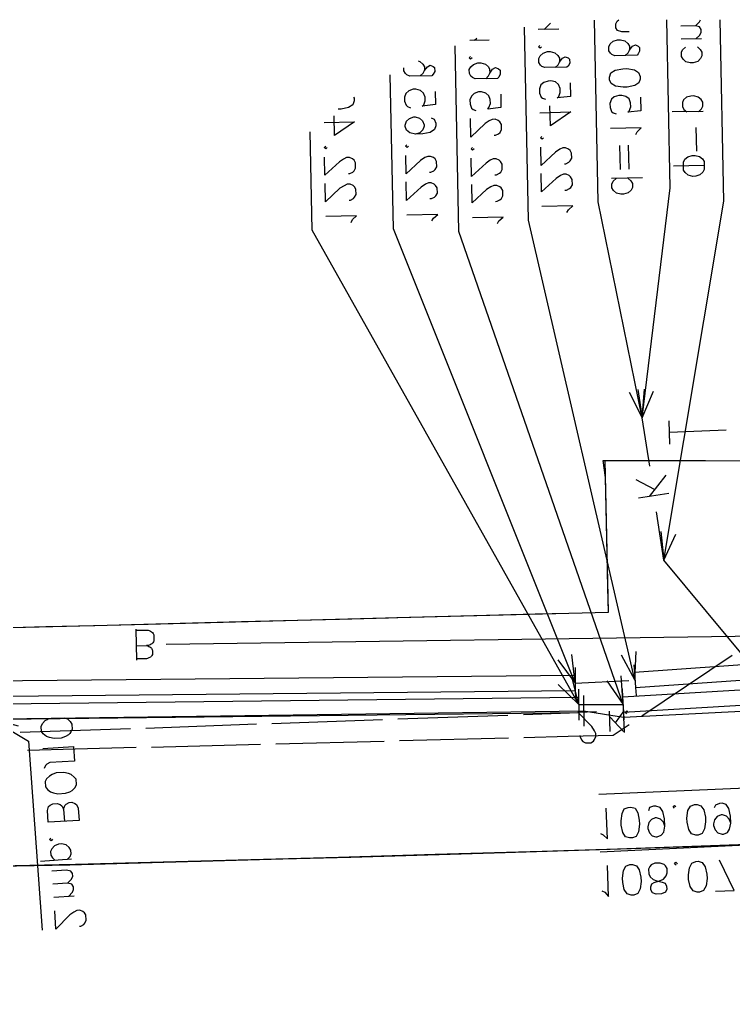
# Model space of a CAD drawing. Header units: metres. Extents: x 131 to 658, y 22 to 173.
# Drawn here: x 398.14 to 422.42, y 118.82 to 152.49 of the extents above; entities that cross this region are included whole.
import ezdxf

# ---------------------------------------------------------------- set-up
doc = ezdxf.new("R2010")
doc.units = ezdxf.units.M
for name, color, linetype in [('BOUNDARY', 7, 'Continuous'), ('ELECTR_CABLE', 7, 'Continuous'), ('ELECTR_CABLE_COMM', 7, 'Continuous'), ('ROAD', 7, 'Continuous'), ('SEWER', 7, 'Continuous'), ('SIDEWALK_PATH', 7, 'Continuous'), ('WATER_PIPELINE', 7, 'Continuous')]:
    doc.layers.add(name, color=color, linetype=linetype)

msp = doc.modelspace()

# ---------------------------------------------------------------- linework, layer by layer
at = {"layer": 'BOUNDARY'}
msp.add_lwpolyline([(397.874, 131.804), (399.029, 131.837), (400.693, 131.881), (404.022, 131.97), (405.687, 132.015), (409.027, 132.092), (410.691, 132.137), (410.969, 132.148), (410.969, 132.148), (414.02, 132.225), (415.685, 132.27), (416.828, 132.292), (416.828, 132.292), (418.181, 132.325), (418.181, 132.325), (418.159, 133.169), (418.115, 134.833), (418.071, 136.908), (418.071, 136.908), (417.993, 137.485), (417.993, 137.485), (418.659, 137.485), (420.334, 137.485), (423.663, 137.474)], dxfattribs=at)
at = {"layer": 'ELECTR_CABLE'}
for points in [[(418.603, 130.883), (419.069, 130.017), (415.452, 145.664), (415.312, 152.231)], [(416.484, 152.166), (415.785, 152.155)], [(416.206, 152.367), (415.984, 152.155)], [(413.696, 151.849), (413.621, 151.778)], [(418.115, 129.995), (418.67, 129.185), (413.088, 145.286), (412.953, 151.594)], [(414.12, 151.789), (413.458, 151.778)], [(415.896, 151.567), (415.851, 151.523), (415.851, 151.523), (415.796, 151.567), (415.796, 151.567), (415.84, 151.611)], [(413.532, 151.19), (413.476, 151.145), (413.476, 151.145), (413.432, 151.19), (413.432, 151.19), (413.476, 151.234)], [(416.362, 150.857), (416.462, 150.957), (416.462, 150.957), (416.506, 151.045), (416.506, 151.045), (416.606, 151.179), (416.606, 151.179), (416.706, 151.223), (416.706, 151.223), (416.806, 151.19), (416.806, 151.19), (416.85, 151.145), (416.85, 151.145), (416.861, 151.012), (416.861, 151.012), (416.806, 150.912), (416.806, 150.912), (416.761, 150.868), (416.761, 150.868), (416.007, 150.857), (416.007, 150.857), (415.907, 150.901), (415.907, 150.901), (415.862, 150.946), (415.862, 150.946), (415.807, 151.034), (415.807, 151.034), (415.807, 151.168), (415.807, 151.168), (415.851, 151.256), (415.851, 151.256), (415.951, 151.345), (415.951, 151.345), (416.095, 151.401), (416.095, 151.401), (416.195, 151.401), (416.195, 151.401), (416.351, 151.356), (416.351, 151.356), (416.45, 151.267), (416.45, 151.267), (416.506, 151.179), (416.506, 151.179), (416.506, 151.045)], [(411.912, 150.757), (412.012, 150.89), (412.112, 150.946), (412.211, 150.901), (412.256, 150.857), (412.267, 150.724), (412.211, 150.635), (412.167, 150.579), (411.412, 150.568), (411.313, 150.613), (411.268, 150.657), (411.213, 150.746), (411.213, 150.847)], [(411.701, 151.084), (411.756, 151.068), (411.856, 150.979), (411.912, 150.89), (411.912, 150.757)], [(413.998, 150.48), (414.087, 150.579), (414.087, 150.579), (414.142, 150.668), (414.142, 150.668), (414.231, 150.801), (414.231, 150.801), (414.331, 150.857), (414.331, 150.857), (414.431, 150.812), (414.431, 150.812), (414.486, 150.768), (414.486, 150.768), (414.486, 150.635), (414.486, 150.635), (414.442, 150.535), (414.442, 150.535), (414.398, 150.491), (414.398, 150.491), (413.643, 150.48), (413.643, 150.48), (413.543, 150.524), (413.543, 150.524), (413.488, 150.568), (413.488, 150.568), (413.443, 150.657), (413.443, 150.657), (413.432, 150.79), (413.432, 150.79), (413.488, 150.879), (413.488, 150.879), (413.587, 150.968), (413.587, 150.968), (413.732, 151.023), (413.732, 151.023), (413.832, 151.023), (413.832, 151.023), (413.987, 150.979), (413.987, 150.979), (414.087, 150.89), (414.087, 150.89), (414.131, 150.801), (414.131, 150.801), (414.142, 150.668)], [(416.45, 130.705), (417.039, 129.917), (410.858, 145.375), (410.745, 150.615)], [(411.768, 150.579), (411.867, 150.668), (411.912, 150.757)], [(416.872, 150.335), (416.883, 149.88), (416.883, 149.88), (416.428, 149.825), (416.428, 149.825), (416.484, 149.88), (416.484, 149.88), (416.528, 150.013), (416.528, 150.013), (416.528, 150.147), (416.528, 150.147), (416.473, 150.28), (416.473, 150.28), (416.373, 150.369), (416.373, 150.369), (416.217, 150.413), (416.217, 150.413), (416.118, 150.402), (416.118, 150.402), (415.973, 150.357), (415.973, 150.357), (415.873, 150.269), (415.873, 150.269), (415.829, 150.136), (415.829, 150.136), (415.829, 149.991), (415.829, 149.991), (415.884, 149.858), (415.884, 149.858), (415.929, 149.814), (415.929, 149.814), (416.029, 149.78)], [(409.503, 149.852), (409.515, 149.814), (409.526, 149.725)], [(412.278, 150.047), (412.289, 149.603), (412.289, 149.603), (411.834, 149.547), (411.834, 149.547), (411.89, 149.592), (411.89, 149.592), (411.934, 149.725), (411.934, 149.725), (411.934, 149.858), (411.934, 149.858), (411.879, 149.991), (411.879, 149.991), (411.779, 150.08), (411.779, 150.08), (411.623, 150.124), (411.623, 150.124), (411.523, 150.124), (411.523, 150.124), (411.379, 150.069), (411.379, 150.069), (411.279, 149.98), (411.279, 149.98), (411.235, 149.847), (411.235, 149.847), (411.235, 149.714), (411.235, 149.714), (411.29, 149.581), (411.29, 149.581), (411.335, 149.536), (411.335, 149.536), (411.435, 149.492)], [(414.508, 149.958), (414.508, 149.503), (414.508, 149.503), (414.065, 149.448), (414.065, 149.448), (414.109, 149.503), (414.109, 149.503), (414.164, 149.636), (414.164, 149.636), (414.153, 149.769), (414.153, 149.769), (414.109, 149.902), (414.109, 149.902), (413.998, 149.991), (413.998, 149.991), (413.854, 150.036), (413.854, 150.036), (413.754, 150.036), (413.754, 150.036), (413.599, 149.98), (413.599, 149.98), (413.51, 149.891), (413.51, 149.891), (413.454, 149.758), (413.454, 149.758), (413.465, 149.614), (413.465, 149.614), (413.51, 149.481), (413.51, 149.481), (413.565, 149.436), (413.565, 149.436), (413.665, 149.403)], [(409.526, 149.725), (409.471, 149.592), (409.326, 149.503), (409.082, 149.448), (408.974, 149.448)], [(415.84, 149.325), (416.894, 149.348), (416.894, 149.348), (416.206, 148.882), (416.206, 148.882), (416.184, 149.558)], [(408.494, 148.993), (409.537, 149.015), (409.537, 149.015), (408.849, 148.549), (408.849, 148.549), (408.838, 149.214)], [(412.145, 149.148), (412.245, 149.104), (412.245, 149.104), (412.3, 148.97), (412.3, 148.97), (412.3, 148.882), (412.3, 148.882), (412.256, 148.748), (412.256, 148.748), (412.112, 148.649), (412.112, 148.649), (411.856, 148.604), (411.856, 148.604), (411.612, 148.593), (411.612, 148.593), (411.412, 148.637), (411.412, 148.637), (411.302, 148.726), (411.302, 148.726), (411.257, 148.859), (411.257, 148.859), (411.257, 148.904), (411.257, 148.904), (411.302, 149.037), (411.302, 149.037), (411.401, 149.126), (411.401, 149.126), (411.546, 149.181), (411.546, 149.181), (411.601, 149.181), (411.601, 149.181), (411.745, 149.137), (411.745, 149.137), (411.845, 149.048), (411.845, 149.048), (411.901, 148.915), (411.901, 148.915), (411.901, 148.87), (411.901, 148.87), (411.856, 148.737), (411.856, 148.737), (411.756, 148.637), (411.756, 148.637), (411.612, 148.593)], [(414.287, 148.56), (414.331, 148.56), (414.331, 148.56), (414.431, 148.604), (414.431, 148.604), (414.486, 148.649), (414.486, 148.649), (414.531, 148.748), (414.531, 148.748), (414.531, 148.926), (414.531, 148.926), (414.475, 149.015), (414.475, 149.015), (414.42, 149.059), (414.42, 149.059), (414.32, 149.104), (414.32, 149.104), (414.22, 149.092), (414.22, 149.092), (414.12, 149.048), (414.12, 149.048), (413.976, 148.959), (413.976, 148.959), (413.488, 148.493), (413.488, 148.493), (413.476, 149.126)], [(416.462, 129.873), (417.161, 129.185), (408.095, 145.331), (408.023, 148.673)], [(415.962, 148.471), (415.918, 148.427), (415.918, 148.427), (415.862, 148.471), (415.862, 148.471), (415.907, 148.515)], [(408.605, 148.138), (408.561, 148.094), (408.561, 148.094), (408.505, 148.138), (408.505, 148.138), (408.561, 148.182)], [(411.368, 148.182), (411.324, 148.138), (411.324, 148.138), (411.268, 148.182), (411.268, 148.182), (411.313, 148.227)], [(413.599, 148.094), (413.543, 148.049), (413.543, 148.049), (413.499, 148.094), (413.499, 148.094), (413.543, 148.138)], [(416.683, 147.583), (416.728, 147.583), (416.728, 147.583), (416.828, 147.639), (416.828, 147.639), (416.872, 147.683), (416.872, 147.683), (416.928, 147.772), (416.928, 147.772), (416.916, 147.949), (416.916, 147.949), (416.872, 148.038), (416.872, 148.038), (416.817, 148.083), (416.817, 148.083), (416.717, 148.127), (416.717, 148.127), (416.617, 148.127), (416.617, 148.127), (416.517, 148.083), (416.517, 148.083), (416.373, 147.983), (416.373, 147.983), (415.884, 147.528), (415.884, 147.528), (415.873, 148.149)], [(409.326, 147.25), (409.371, 147.25), (409.371, 147.25), (409.471, 147.306), (409.471, 147.306), (409.526, 147.35), (409.526, 147.35), (409.57, 147.439), (409.57, 147.439), (409.57, 147.617), (409.57, 147.617), (409.515, 147.705), (409.515, 147.705), (409.459, 147.75), (409.459, 147.75), (409.36, 147.794), (409.36, 147.794), (409.26, 147.794), (409.26, 147.794), (409.16, 147.739), (409.16, 147.739), (409.016, 147.65), (409.016, 147.65), (408.527, 147.195), (408.527, 147.195), (408.516, 147.816)], [(412.089, 147.306), (412.134, 147.306), (412.134, 147.306), (412.234, 147.35), (412.234, 147.35), (412.278, 147.395), (412.278, 147.395), (412.334, 147.483), (412.334, 147.483), (412.322, 147.661), (412.322, 147.661), (412.278, 147.75), (412.278, 147.75), (412.223, 147.794), (412.223, 147.794), (412.123, 147.838), (412.123, 147.838), (412.023, 147.838), (412.023, 147.838), (411.923, 147.794), (411.923, 147.794), (411.779, 147.694), (411.779, 147.694), (411.29, 147.239), (411.29, 147.239), (411.279, 147.872)], [(414.309, 147.206), (414.364, 147.206), (414.364, 147.206), (414.464, 147.261), (414.464, 147.261), (414.508, 147.306), (414.508, 147.306), (414.553, 147.395), (414.553, 147.395), (414.553, 147.572), (414.553, 147.572), (414.497, 147.661), (414.497, 147.661), (414.453, 147.705), (414.453, 147.705), (414.353, 147.75), (414.353, 147.75), (414.253, 147.75), (414.253, 147.75), (414.153, 147.705), (414.153, 147.705), (414.009, 147.605), (414.009, 147.605), (413.51, 147.15), (413.51, 147.15), (413.499, 147.772)], [(416.695, 146.684), (416.75, 146.684), (416.75, 146.684), (416.85, 146.74), (416.85, 146.74), (416.894, 146.784), (416.894, 146.784), (416.95, 146.873), (416.95, 146.873), (416.939, 147.051), (416.939, 147.051), (416.883, 147.139), (416.883, 147.139), (416.839, 147.184), (416.839, 147.184), (416.739, 147.228), (416.739, 147.228), (416.639, 147.228), (416.639, 147.228), (416.539, 147.184), (416.539, 147.184), (416.395, 147.084), (416.395, 147.084), (415.896, 146.629), (415.896, 146.629), (415.884, 147.25)], [(409.348, 146.352), (409.393, 146.352), (409.393, 146.352), (409.493, 146.407), (409.493, 146.407), (409.537, 146.451), (409.537, 146.451), (409.593, 146.54), (409.593, 146.54), (409.582, 146.718), (409.582, 146.718), (409.537, 146.806), (409.537, 146.806), (409.482, 146.851), (409.482, 146.851), (409.382, 146.895), (409.382, 146.895), (409.282, 146.895), (409.282, 146.895), (409.182, 146.84), (409.182, 146.84), (409.038, 146.751), (409.038, 146.751), (408.55, 146.296), (408.55, 146.296), (408.538, 146.917)], [(412.1, 146.407), (412.156, 146.407), (412.156, 146.407), (412.256, 146.451), (412.256, 146.451), (412.3, 146.496), (412.3, 146.496), (412.356, 146.585), (412.356, 146.585), (412.345, 146.762), (412.345, 146.762), (412.289, 146.851), (412.289, 146.851), (412.245, 146.895), (412.245, 146.895), (412.145, 146.94), (412.145, 146.94), (412.045, 146.94), (412.045, 146.94), (411.945, 146.895), (411.945, 146.895), (411.801, 146.795), (411.801, 146.795), (411.302, 146.34), (411.302, 146.34), (411.29, 146.973)], [(414.331, 146.307), (414.386, 146.318), (414.386, 146.318), (414.475, 146.363), (414.475, 146.363), (414.531, 146.407), (414.531, 146.407), (414.575, 146.496), (414.575, 146.496), (414.575, 146.673), (414.575, 146.673), (414.52, 146.762), (414.52, 146.762), (414.475, 146.806), (414.475, 146.806), (414.375, 146.851), (414.375, 146.851), (414.275, 146.851), (414.275, 146.851), (414.176, 146.806), (414.176, 146.806), (414.02, 146.707), (414.02, 146.707), (413.532, 146.252), (413.532, 146.252), (413.521, 146.884)], [(416.761, 145.93), (416.817, 146.019), (416.817, 146.019), (416.961, 146.152), (416.961, 146.152), (415.907, 146.13)], [(409.415, 145.586), (409.459, 145.686), (409.459, 145.686), (409.604, 145.819), (409.604, 145.819), (408.561, 145.797)], [(412.167, 145.641), (412.223, 145.73), (412.223, 145.73), (412.367, 145.863), (412.367, 145.863), (411.313, 145.841)], [(414.398, 145.553), (414.442, 145.641), (414.442, 145.641), (414.597, 145.774), (414.597, 145.774), (413.543, 145.752)], [(420.268, 138.051), (420.246, 138.839)], [(422.176, 138.517), (420.257, 138.44)], [(419.058, 130.283), (429.778, 131.049)], [(419.069, 130.017), (419.114, 130.994)], [(417.039, 129.917), (416.928, 130.894)], [(419.313, 128.808), (422.387, 130.872)], [(417.039, 130.45), (417.039, 130.184), (417.039, 130.184), (417.039, 129.662), (417.039, 129.662), (417.05, 129.396)], [(419.036, 130.539), (419.058, 130.283), (419.058, 130.283), (419.091, 129.762), (419.091, 129.762), (419.114, 129.496)], [(419.091, 129.762), (429.811, 130.516)], [(377.068, 129.795), (417.039, 130.184)], [(417.161, 129.185), (416.928, 130.128)], [(417.039, 129.917), (418.87, 130.006)], [(418.67, 129.185), (418.603, 130.161)], [(418.648, 129.451), (429.511, 130.095)], [(377.079, 129.263), (417.039, 129.662)], [(417.15, 129.706), (417.15, 129.44), (417.15, 129.44), (417.161, 128.918), (417.161, 128.918), (417.161, 128.652)], [(418.636, 129.717), (418.648, 129.451), (418.648, 129.451), (418.681, 128.93), (418.681, 128.93), (418.703, 128.663)], [(376.946, 128.974), (417.15, 129.44)], [(418.681, 128.93), (429.545, 129.573)], [(417.205, 128.131), (417.216, 128.086), (417.216, 128.086), (417.26, 127.986), (417.26, 127.986), (417.305, 127.931), (417.305, 127.931), (417.394, 127.887), (417.394, 127.887), (417.571, 127.887), (417.571, 127.887), (417.66, 127.942), (417.66, 127.942), (417.704, 127.997), (417.704, 127.997), (417.749, 128.097), (417.749, 128.097), (417.749, 128.197), (417.749, 128.197), (417.704, 128.297), (417.704, 128.297), (417.604, 128.441), (417.604, 128.441), (417.138, 128.93), (417.138, 128.93), (417.771, 128.952)], [(417.161, 129.185), (418.67, 129.185)], [(418.237, 128.264), (418.215, 128.963)], [(418.415, 128.563), (418.714, 128.974)], [(418.803, 128.874), (418.759, 128.93), (418.759, 128.93), (418.803, 128.974), (418.803, 128.974), (418.847, 128.93)], [(376.946, 128.452), (417.161, 128.918)], [(406.719, 128.541), (410.48, 128.674)], [(411.002, 128.697), (414.753, 128.83)], [(415.285, 128.852), (417.161, 128.918)], [(418.692, 128.275), (418.226, 128.763)], [(398.152, 128.242), (401.914, 128.375)], [(402.435, 128.386), (406.197, 128.53)], [(415.296, 128.064), (416.806, 128.108), (416.806, 128.108), (418.337, 128.142), (418.337, 128.142), (418.881, 128.508)], [(406.852, 127.853), (410.547, 127.942)], [(411.068, 127.964), (414.775, 128.053)], [(398.407, 127.631), (400.027, 127.676), (400.027, 127.676), (402.102, 127.731)], [(402.624, 127.742), (406.33, 127.842)], [(429.689, 119.553), (430.388, 118.865), (430.388, 118.865), (426.027, 126.477), (426.027, 126.477), (417.849, 126.122)], [(417.904, 124.802), (417.993, 124.757), (417.993, 124.757), (418.137, 124.613), (418.137, 124.613), (418.093, 125.656)], [(418.892, 124.646), (418.759, 124.691), (418.759, 124.691), (418.659, 124.835), (418.659, 124.835), (418.603, 125.079), (418.603, 125.079), (418.603, 125.234), (418.603, 125.234), (418.636, 125.479), (418.636, 125.479), (418.714, 125.634), (418.714, 125.634), (418.847, 125.689), (418.847, 125.689), (418.936, 125.7), (418.936, 125.7), (419.08, 125.656), (419.08, 125.656), (419.169, 125.501), (419.169, 125.501), (419.225, 125.257), (419.225, 125.257), (419.236, 125.112), (419.236, 125.112), (419.202, 124.857), (419.202, 124.857), (419.114, 124.702), (419.114, 124.702), (418.992, 124.646), (418.992, 124.646), (418.892, 124.646)], [(420.09, 125.046), (420.046, 125.19), (420.046, 125.19), (419.946, 125.29), (419.946, 125.29), (419.813, 125.334), (419.813, 125.334), (419.768, 125.334), (419.768, 125.334), (419.635, 125.279), (419.635, 125.279), (419.546, 125.168), (419.546, 125.168), (419.513, 125.024), (419.513, 125.024), (419.513, 124.968), (419.513, 124.968), (419.569, 124.824), (419.569, 124.824), (419.657, 124.724), (419.657, 124.724), (419.791, 124.68), (419.791, 124.68), (419.835, 124.691), (419.835, 124.691), (419.968, 124.746), (419.968, 124.746), (420.057, 124.846), (420.057, 124.846), (420.09, 125.046), (420.09, 125.046), (420.079, 125.301), (420.079, 125.301), (420.024, 125.545), (420.024, 125.545), (419.935, 125.689), (419.935, 125.689), (419.791, 125.734), (419.791, 125.734), (419.702, 125.734), (419.702, 125.734), (419.569, 125.678), (419.569, 125.678), (419.535, 125.567)], [(420.423, 125.656), (420.379, 125.712), (420.379, 125.712), (420.423, 125.756), (420.423, 125.756), (420.467, 125.712)], [(421.144, 124.746), (421, 124.791), (421, 124.791), (420.911, 124.935), (420.911, 124.935), (420.856, 125.179), (420.856, 125.179), (420.845, 125.323), (420.845, 125.323), (420.878, 125.578), (420.878, 125.578), (420.967, 125.734), (420.967, 125.734), (421.1, 125.789), (421.1, 125.789), (421.189, 125.789), (421.189, 125.789), (421.322, 125.745), (421.322, 125.745), (421.422, 125.601), (421.422, 125.601), (421.477, 125.356), (421.477, 125.356), (421.477, 125.201), (421.477, 125.201), (421.444, 124.957), (421.444, 124.957), (421.366, 124.802), (421.366, 124.802), (421.233, 124.746), (421.233, 124.746), (421.144, 124.746)], [(422.343, 125.146), (422.287, 125.29), (422.287, 125.29), (422.187, 125.39), (422.187, 125.39), (422.054, 125.434), (422.054, 125.434), (422.01, 125.434), (422.01, 125.434), (421.877, 125.379), (421.877, 125.379), (421.788, 125.268), (421.788, 125.268), (421.755, 125.123), (421.755, 125.123), (421.755, 125.068), (421.755, 125.068), (421.81, 124.924), (421.81, 124.924), (421.899, 124.824), (421.899, 124.824), (422.043, 124.779), (422.043, 124.779), (422.088, 124.779), (422.088, 124.779), (422.221, 124.835), (422.221, 124.835), (422.298, 124.946), (422.298, 124.946), (422.343, 125.146), (422.343, 125.146), (422.332, 125.39), (422.332, 125.39), (422.276, 125.645), (422.276, 125.645), (422.176, 125.789), (422.176, 125.789), (422.043, 125.834), (422.043, 125.834), (421.954, 125.823), (421.954, 125.823), (421.821, 125.767), (421.821, 125.767), (421.777, 125.667)], [(428.49, 119.531), (429.167, 118.82), (429.167, 118.82), (426.16, 124.557), (426.16, 124.557), (417.893, 124.169)], [(421.821, 122.837), (422.454, 122.86), (422.454, 122.86), (421.954, 123.892)], [(417.948, 122.849), (418.048, 122.804), (418.048, 122.804), (418.181, 122.66), (418.181, 122.66), (418.137, 123.714)], [(418.947, 122.704), (418.814, 122.749), (418.814, 122.749), (418.714, 122.893), (418.714, 122.893), (418.659, 123.137), (418.659, 123.137), (418.648, 123.281), (418.648, 123.281), (418.681, 123.537), (418.681, 123.537), (418.77, 123.692), (418.77, 123.692), (418.903, 123.747), (418.903, 123.747), (418.992, 123.747), (418.992, 123.747), (419.125, 123.703), (419.125, 123.703), (419.225, 123.559), (419.225, 123.559), (419.28, 123.315), (419.28, 123.315), (419.291, 123.17), (419.291, 123.17), (419.258, 122.915), (419.258, 122.915), (419.169, 122.76), (419.169, 122.76), (419.036, 122.704), (419.036, 122.704), (418.947, 122.704)], [(419.802, 122.738), (419.668, 122.782), (419.668, 122.782), (419.613, 122.882), (419.613, 122.882), (419.613, 122.982), (419.613, 122.982), (419.646, 123.082), (419.646, 123.082), (419.735, 123.137), (419.735, 123.137), (419.913, 123.193), (419.913, 123.193), (420.046, 123.248), (420.046, 123.248), (420.135, 123.359), (420.135, 123.359), (420.168, 123.459), (420.168, 123.459), (420.168, 123.603), (420.168, 123.603), (420.112, 123.703), (420.112, 123.703), (420.068, 123.747), (420.068, 123.747), (419.935, 123.792), (419.935, 123.792), (419.757, 123.792), (419.757, 123.792), (419.624, 123.736), (419.624, 123.736), (419.58, 123.681), (419.58, 123.681), (419.535, 123.581), (419.535, 123.581), (419.546, 123.426), (419.546, 123.426), (419.591, 123.326), (419.591, 123.326), (419.691, 123.237), (419.691, 123.237), (419.824, 123.193), (419.824, 123.193), (420.001, 123.148), (420.001, 123.148), (420.101, 123.104), (420.101, 123.104), (420.146, 123.004), (420.146, 123.004), (420.157, 122.904), (420.157, 122.904), (420.112, 122.804), (420.112, 122.804), (419.979, 122.749), (419.979, 122.749), (419.802, 122.738)], [(420.479, 123.725), (420.423, 123.77), (420.423, 123.77), (420.467, 123.825), (420.467, 123.825), (420.523, 123.77)], [(421.189, 122.804), (421.056, 122.849), (421.056, 122.849), (420.956, 122.993), (420.956, 122.993), (420.9, 123.237), (420.9, 123.237), (420.9, 123.392), (420.9, 123.392), (420.934, 123.636), (420.934, 123.636), (421.011, 123.792), (421.011, 123.792), (421.144, 123.847), (421.144, 123.847), (421.233, 123.858), (421.233, 123.858), (421.366, 123.814), (421.366, 123.814), (421.466, 123.67), (421.466, 123.67), (421.522, 123.415), (421.522, 123.415), (421.533, 123.27), (421.533, 123.27), (421.499, 123.015), (421.499, 123.015), (421.411, 122.86), (421.411, 122.86), (421.277, 122.804), (421.277, 122.804), (421.189, 122.804)]]:
    msp.add_lwpolyline(points, dxfattribs=at)
at = {"layer": 'ELECTR_CABLE_COMM'}
for points in [[(417.327, 129.496), (417.338, 128.452)], [(418.659, 129.274), (418.714, 128.231)], [(418.681, 128.752), (429.6, 129.318)], [(376.968, 128.419), (417.327, 128.974)], [(417.327, 128.974), (418.681, 128.752)], [(398.096, 128.452), (397.153, 128.697), (397.153, 128.697), (398.44, 127.942), (398.44, 127.942), (398.906, 121.506)], [(399.65, 128.73), (399.761, 128.697), (399.761, 128.697), (399.805, 128.652), (399.805, 128.652), (399.861, 128.608), (399.861, 128.608), (399.916, 128.519), (399.916, 128.519), (399.927, 128.341), (399.927, 128.341), (399.883, 128.253), (399.883, 128.253), (399.839, 128.197), (399.839, 128.197), (399.794, 128.153), (399.794, 128.153), (399.694, 128.097), (399.694, 128.097), (399.55, 128.042), (399.55, 128.042), (399.306, 128.031), (399.306, 128.031), (399.151, 128.064), (399.151, 128.064), (399.051, 128.097), (399.051, 128.097), (398.94, 128.186), (398.94, 128.186), (398.884, 128.264), (398.884, 128.264), (398.873, 128.441), (398.873, 128.441), (398.918, 128.541), (398.918, 128.541), (399.006, 128.641), (399.006, 128.641), (399.106, 128.685)], [(398.929, 127.687), (399.972, 127.764), (399.972, 127.764), (400.005, 127.265), (400.005, 127.265), (399.162, 127.21), (399.162, 127.21), (399.062, 127.154), (399.062, 127.154), (399.017, 127.11), (399.017, 127.11), (398.973, 127.01)], [(400.072, 126.466), (400.06, 126.644), (400.06, 126.644), (399.994, 126.721), (399.994, 126.721), (399.894, 126.81), (399.894, 126.81), (399.794, 126.843), (399.794, 126.843), (399.639, 126.877), (399.639, 126.877), (399.384, 126.866), (399.384, 126.866), (399.239, 126.81), (399.239, 126.81), (399.151, 126.755), (399.151, 126.755), (399.051, 126.655), (399.051, 126.655), (399.006, 126.566), (399.006, 126.566), (399.017, 126.388), (399.017, 126.388), (399.084, 126.3), (399.084, 126.3), (399.184, 126.222), (399.184, 126.222), (399.284, 126.178), (399.284, 126.178), (399.439, 126.144), (399.439, 126.144), (399.694, 126.166), (399.694, 126.166), (399.839, 126.222), (399.839, 126.222), (399.927, 126.266), (399.927, 126.266), (400.027, 126.366), (400.027, 126.366), (400.072, 126.466)], [(399.628, 125.623), (399.672, 125.756), (399.672, 125.756), (399.717, 125.8), (399.717, 125.8), (399.816, 125.856), (399.816, 125.856), (399.916, 125.867), (399.916, 125.867), (400.016, 125.823), (400.016, 125.823), (400.072, 125.789), (400.072, 125.789), (400.127, 125.656), (400.127, 125.656), (400.16, 125.245), (400.16, 125.245), (399.106, 125.179), (399.106, 125.179), (399.084, 125.578), (399.084, 125.578), (399.117, 125.712), (399.117, 125.712), (399.173, 125.767), (399.173, 125.767), (399.262, 125.811), (399.262, 125.811), (399.417, 125.823), (399.417, 125.823), (399.517, 125.789), (399.517, 125.789), (399.572, 125.745), (399.572, 125.745), (399.628, 125.623), (399.628, 125.623), (399.661, 125.212)], [(399.25, 124.602), (399.206, 124.546), (399.206, 124.546), (399.151, 124.591), (399.151, 124.591), (399.195, 124.635)], [(399.75, 123.914), (399.85, 124.014), (399.85, 124.014), (399.894, 124.103), (399.894, 124.103), (399.883, 124.236), (399.883, 124.236), (399.827, 124.324), (399.827, 124.324), (399.717, 124.413), (399.717, 124.413), (399.561, 124.447), (399.561, 124.447), (399.461, 124.435), (399.461, 124.435), (399.317, 124.38), (399.317, 124.38), (399.228, 124.28), (399.228, 124.28), (399.184, 124.191), (399.184, 124.191), (399.195, 124.058), (399.195, 124.058), (399.25, 123.969), (399.25, 123.969), (399.35, 123.881)], [(399.905, 123.925), (398.851, 123.847)], [(399.761, 123.104), (399.905, 123.248), (399.905, 123.248), (399.95, 123.348), (399.95, 123.348), (399.938, 123.437), (399.938, 123.437), (399.883, 123.514), (399.883, 123.514), (399.728, 123.548), (399.728, 123.548), (399.228, 123.514)], [(399.794, 122.66), (399.938, 122.804), (399.938, 122.804), (399.972, 122.893), (399.972, 122.893), (399.972, 122.982), (399.972, 122.982), (399.916, 123.071), (399.916, 123.071), (399.761, 123.104), (399.761, 123.104), (399.262, 123.071)], [(399.994, 122.671), (399.295, 122.616)], [(400.171, 121.65), (400.216, 121.65), (400.216, 121.65), (400.316, 121.706), (400.316, 121.706), (400.36, 121.75), (400.36, 121.75), (400.405, 121.85), (400.405, 121.85), (400.393, 122.027), (400.393, 122.027), (400.338, 122.105), (400.338, 122.105), (400.282, 122.149), (400.282, 122.149), (400.183, 122.194), (400.183, 122.194), (400.083, 122.183), (400.083, 122.183), (399.983, 122.127), (399.983, 122.127), (399.839, 122.027), (399.839, 122.027), (399.372, 121.539), (399.372, 121.539), (399.328, 122.172)]]:
    msp.add_lwpolyline(points, dxfattribs=at)
at = {"layer": 'ROAD'}
msp.add_lwpolyline([(395.588, 123.648), (399.849, 123.736), (403.844, 123.847), (404.31, 123.858), (407.096, 123.936), (409.404, 123.992), (414.664, 124.158), (418.947, 124.291), (422.22, 124.402), (424.34, 124.48)], dxfattribs=at)
at = {"layer": 'SEWER'}
for points in [[(418.881, 139.816), (419.324, 138.939), (417.826, 146.296), (417.699, 152.47)], [(418.881, 152.077), (418.625, 152.077), (418.481, 152.122), (418.426, 152.211), (418.426, 152.344), (418.47, 152.433), (418.527, 152.485)], [(419.18, 139.904), (419.324, 138.939), (420.279, 146.773), (420.158, 152.485)], [(419.957, 135.077), (420.057, 134.101), (422.099, 146.318), (421.971, 152.48)], [(421.144, 151.833), (421.289, 151.966), (421.289, 151.966), (421.333, 152.066), (421.333, 152.066), (421.333, 152.155), (421.333, 152.155), (421.277, 152.244), (421.277, 152.244), (421.133, 152.277), (421.133, 152.277), (420.634, 152.266)], [(421.133, 152.277), (421.277, 152.421), (421.308, 152.482)], [(421.344, 151.833), (420.645, 151.822)], [(418.747, 151.267), (418.847, 151.356), (418.847, 151.356), (418.892, 151.456), (418.892, 151.456), (418.992, 151.589), (418.992, 151.589), (419.091, 151.634), (419.091, 151.634), (419.191, 151.589), (419.191, 151.589), (419.236, 151.545), (419.236, 151.545), (419.236, 151.412), (419.236, 151.412), (419.191, 151.323), (419.191, 151.323), (419.147, 151.278), (419.147, 151.278), (418.392, 151.256), (418.392, 151.256), (418.292, 151.301), (418.292, 151.301), (418.248, 151.345), (418.248, 151.345), (418.193, 151.434), (418.193, 151.434), (418.193, 151.567), (418.193, 151.567), (418.237, 151.667), (418.237, 151.667), (418.337, 151.756), (418.337, 151.756), (418.481, 151.8), (418.481, 151.8), (418.581, 151.8), (418.581, 151.8), (418.736, 151.767), (418.736, 151.767), (418.836, 151.678), (418.836, 151.678), (418.892, 151.589), (418.892, 151.589), (418.892, 151.456)], [(421.2, 151.567), (421.3, 151.478), (421.3, 151.478), (421.355, 151.389), (421.355, 151.389), (421.355, 151.256), (421.355, 151.256), (421.311, 151.168), (421.311, 151.168), (421.211, 151.068), (421.211, 151.068), (421.056, 151.023), (421.056, 151.023), (420.956, 151.023), (420.956, 151.023), (420.811, 151.057), (420.811, 151.057), (420.712, 151.145), (420.712, 151.145), (420.656, 151.234), (420.656, 151.234), (420.656, 151.378), (420.656, 151.378), (420.7, 151.467), (420.7, 151.467), (420.8, 151.556)], [(419.258, 150.468), (419.214, 150.335), (419.214, 150.335), (419.069, 150.246), (419.069, 150.246), (418.814, 150.191), (418.814, 150.191), (418.67, 150.191), (418.67, 150.191), (418.415, 150.224), (418.415, 150.224), (418.27, 150.313), (418.27, 150.313), (418.215, 150.446), (418.215, 150.446), (418.215, 150.535), (418.215, 150.535), (418.259, 150.679), (418.259, 150.679), (418.403, 150.768), (418.403, 150.768), (418.659, 150.812), (418.659, 150.812), (418.803, 150.824), (418.803, 150.824), (419.058, 150.779), (419.058, 150.779), (419.202, 150.69), (419.202, 150.69), (419.258, 150.557), (419.258, 150.557), (419.258, 150.468)], [(419.269, 149.847), (419.28, 149.392), (419.28, 149.392), (418.836, 149.337), (418.836, 149.337), (418.881, 149.381), (418.881, 149.381), (418.936, 149.525), (418.936, 149.525), (418.925, 149.658), (418.925, 149.658), (418.881, 149.792), (418.881, 149.792), (418.77, 149.88), (418.77, 149.88), (418.625, 149.914), (418.625, 149.914), (418.526, 149.914), (418.526, 149.914), (418.37, 149.869), (418.37, 149.869), (418.281, 149.78), (418.281, 149.78), (418.226, 149.636), (418.226, 149.636), (418.237, 149.503), (418.237, 149.503), (418.281, 149.37), (418.281, 149.37), (418.337, 149.325), (418.337, 149.325), (418.437, 149.281)], [(421.244, 149.359), (421.344, 149.459), (421.344, 149.459), (421.388, 149.547), (421.388, 149.547), (421.388, 149.681), (421.388, 149.681), (421.333, 149.769), (421.333, 149.769), (421.233, 149.858), (421.233, 149.858), (421.078, 149.902), (421.078, 149.902), (420.978, 149.891), (420.978, 149.891), (420.834, 149.847), (420.834, 149.847), (420.734, 149.758), (420.734, 149.758), (420.689, 149.669), (420.689, 149.669), (420.689, 149.536), (420.689, 149.536), (420.745, 149.436), (420.745, 149.436), (420.845, 149.359)], [(421.4, 149.37), (420.345, 149.348)], [(419.103, 148.582), (419.147, 148.671), (419.147, 148.671), (419.291, 148.804), (419.291, 148.804), (418.248, 148.782)], [(421.178, 148.016), (421.155, 148.826)], [(418.581, 147.395), (418.559, 148.205)], [(418.881, 147.406), (418.858, 148.216)], [(421.433, 147.661), (421.433, 147.395), (421.433, 147.395), (421.388, 147.295), (421.388, 147.295), (421.289, 147.206), (421.289, 147.206), (421.144, 147.162), (421.144, 147.162), (421.044, 147.15), (421.044, 147.15), (420.889, 147.195), (420.889, 147.195), (420.789, 147.284), (420.789, 147.284), (420.734, 147.372), (420.734, 147.372), (420.734, 147.639), (420.734, 147.639), (420.778, 147.739), (420.778, 147.739), (420.878, 147.827), (420.878, 147.827), (421.022, 147.872), (421.022, 147.872), (421.122, 147.872), (421.122, 147.872), (421.277, 147.838), (421.277, 147.838), (421.377, 147.75), (421.377, 147.75), (421.433, 147.661)], [(421.433, 147.528), (420.39, 147.506)], [(419.336, 147.106), (418.281, 147.084)], [(418.836, 147.095), (418.936, 147.006), (418.936, 147.006), (418.992, 146.917), (418.992, 146.917), (418.992, 146.784), (418.992, 146.784), (418.947, 146.684), (418.947, 146.684), (418.847, 146.596), (418.847, 146.596), (418.692, 146.551), (418.692, 146.551), (418.592, 146.551), (418.592, 146.551), (418.448, 146.585), (418.448, 146.585), (418.348, 146.673), (418.348, 146.673), (418.292, 146.762), (418.292, 146.762), (418.292, 146.895), (418.292, 146.895), (418.337, 146.995), (418.337, 146.995), (418.437, 147.084)], [(419.324, 138.939), (419.402, 139.915)], [(419.324, 138.939), (419.702, 139.849)], [(419.58, 137.297), (419.324, 138.939)], [(419.746, 136.498), (419.114, 136.83)], [(419.569, 136.265), (420.135, 136.986)], [(420.234, 136.364), (419.202, 136.209)], [(420.057, 134.101), (419.813, 135.743)], [(420.057, 134.101), (420.467, 134.988)], [(430.166, 121.939), (420.057, 134.101)]]:
    msp.add_lwpolyline(points, dxfattribs=at)
at = {"layer": 'SIDEWALK_PATH'}
for points in [[(397.874, 131.804), (402.513, 131.926), (411.002, 132.148), (418.175, 132.325), (418.181, 132.342), (418.059, 137.485), (420.201, 137.485), (421.477, 137.485), (425.705, 137.474), (429.922, 137.641), (436.602, 137.907), (441.03, 138.073), (455.666, 138.75), (462.602, 139.061), (464.522, 139.161), (465.454, 139.205), (466.43, 139.25), (467.429, 139.294), (468.461, 139.349), (469.515, 139.394)], [(427.98, 124.602), (418.481, 124.269), (415.918, 124.191), (412.278, 124.08), (408.982, 123.98), (400.038, 123.747), (399.483, 123.736), (389.996, 123.514)]]:
    msp.add_lwpolyline(points, dxfattribs=at)
at = {"layer": 'WATER_PIPELINE'}
for points in [[(402.125, 130.694), (402.102, 131.748)], [(402.113, 131.715), (402.491, 131.715), (402.491, 131.715), (402.513, 131.715), (402.513, 131.715), (402.546, 131.704), (402.546, 131.704), (402.591, 131.682), (402.591, 131.682), (402.624, 131.659), (402.624, 131.659), (402.657, 131.637), (402.657, 131.637), (402.679, 131.604), (402.679, 131.604), (402.69, 131.582), (402.69, 131.582), (402.702, 131.56), (402.702, 131.56), (402.702, 131.36), (402.702, 131.36), (402.69, 131.326), (402.69, 131.326), (402.668, 131.282), (402.668, 131.282), (402.635, 131.249), (402.635, 131.249), (402.613, 131.238), (402.613, 131.238), (402.579, 131.216), (402.579, 131.216), (402.524, 131.193), (402.524, 131.193), (402.491, 131.193), (402.491, 131.193), (402.457, 131.193), (402.457, 131.193), (402.502, 131.182), (402.502, 131.182), (402.535, 131.16), (402.535, 131.16), (402.568, 131.149), (402.568, 131.149), (402.602, 131.127), (402.602, 131.127), (402.624, 131.105), (402.624, 131.105), (402.635, 131.082), (402.635, 131.082), (402.646, 131.049), (402.646, 131.049), (402.657, 131.027), (402.657, 131.027), (402.657, 130.905), (402.657, 130.905), (402.657, 130.894), (402.657, 130.894), (402.635, 130.86), (402.635, 130.86), (402.624, 130.838), (402.624, 130.838), (402.613, 130.816), (402.613, 130.816), (402.591, 130.794), (402.591, 130.794), (402.535, 130.772), (402.535, 130.772), (402.491, 130.749), (402.491, 130.749), (402.457, 130.738), (402.457, 130.738), (402.125, 130.738)], [(403.123, 131.238), (424.096, 131.537), (424.096, 131.537), (426.282, 131.493)], [(402.113, 131.182), (402.457, 131.193)]]:
    msp.add_lwpolyline(points, dxfattribs=at)

doc.saveas('drawing.dxf')
